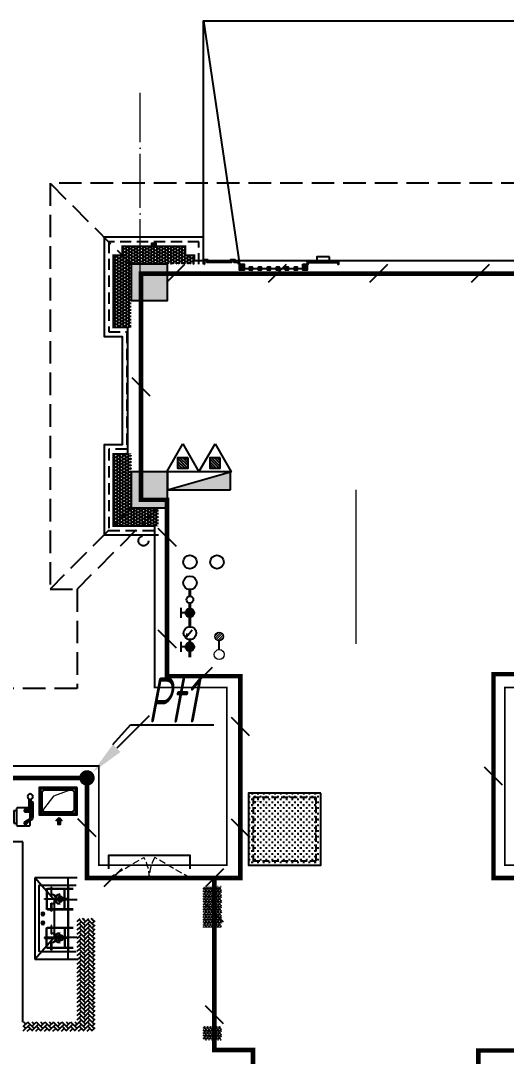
# Model space of a CAD drawing. Extents: x 5031545 to 5313844, y -886381 to -283477.
# Drawn here: x 5193321 to 5198703, y -849359 to -837881 of the extents above; entities that cross this region are included whole.
import ezdxf
from ezdxf.enums import TextEntityAlignment as Align

# ---------------------------------------------------------------- set-up
doc = ezdxf.new("R2010")
doc.units = 0
doc.header["$LTSCALE"] = 1000
doc.header["$MEASUREMENT"] = 0
for name, pattern in [('__DASH', [0.35, 0.25, -0.1]), ('CENTER2', [1.125, 0.75, -0.125, 0.125, -0.125]), ('DASH', [0.35, 0.25, -0.1]), ('DOTE', [2.42, 2, -0.2, 0.02, -0.2]), ('HIDDEN', [0.375, 0.25, -0.125])]:
    doc.linetypes.add(name, pattern=pattern)
doc.layers.get('0').update_dxf_attribs({"linetype": 'CONTINUOUS'})
for name, color, linetype in [('A-EQPM-MECH', 191, 'CONTINUOUS'), ('AH-FURNITURE', 1, 'CONTINUOUS'), ('DIM-照明', 7, 'CONTINUOUS'), ('EQUIP_消火栓', 7, 'CONTINUOUS'), ('EQUIP_消防', 7, 'CONTINUOUS'), ('LVTRY', 252, 'CONTINUOUS'), ('LWIRE', 4, 'CONTINUOUS'), ('SHTLN', 4, 'CONTINUOUS'), ('VPIPE-凝结', 150, 'CONTINUOUS'), ('VPIPE-消防', 1, 'TG_X'), ('VPIPE-给水', 3, 'TG_J'), ('VPIPE-雨水', 4, 'DASH'), ('WIRE-接地', 2, 'CONTINUOUS'), ('保温', 6, 'CONTINUOUS'), ('修改标示', 212, 'CONTINUOUS'), ('卫生间', 6, 'CONTINUOUS'), ('建筑-排气道', 252, 'CONTINUOUS'), ('污水', 3, 'CONTINUOUS'), ('看线', 185, 'CONTINUOUS'), ('立面', 73, 'CONTINUOUS'), ('立面-看线', 251, 'CONTINUOUS'), ('给水', 4, 'CONTINUOUS'), ('铝合金', 144, 'CONTINUOUS')]:
    doc.layers.add(name, color=color, linetype=linetype)
for name, color, linetype, lineweight in [('DOTE', 19, 'DOTE', 9), ('EQUIP_地漏', 7, 'CONTINUOUS', 18), ('PUB_HATCH', 8, 'CONTINUOUS', 9), ('STAIR', 252, 'CONTINUOUS', 20), ('VPIPE-废水', 31, 'TG_F', 18), ('WINDOW', 146, 'CONTINUOUS', 20), ('平面-空调预留孔', 252, 'CONTINUOUS', 15), ('立面-洞口示意', 252, 'CONTINUOUS', 13)]:
    doc.layers.add(name, color=color, linetype=linetype, lineweight=lineweight)
doc.styles.add('DIM_FONT', font='SIMPLEX', dxfattribs={"width": 0.7, "bigfont": 'GBCBIG'})
doc.styles.add('HZTXT', font='gbeitc.shx', dxfattribs={"width": 0.8, "height": 400, "bigfont": 'hztxt.shx'})
doc.styles.get("Standard").update_dxf_attribs({"font": 'gbenor.shx', "bigfont": 'gbcbig.shx'})
doc.styles.add('TG_LINETYPE', font='SIMPLEX', dxfattribs={"width": 0.8, "height": 3, "bigfont": 'HZTXT'})
doc.linetypes.add('TG_F', pattern='A,2,-0.3,["F",TG_LINETYPE,S=0.1,R=0,X=-0.23,Y=-0.15],0', length=2.3)
doc.linetypes.add('TG_J', pattern='A,2,-0.22,["J",TG_LINETYPE,S=0.1,R=0,X=-0.18,Y=-0.15],0', length=2.22)
doc.linetypes.add('TG_X', pattern='A,4,-0.3,["X",TG_LINETYPE,S=0.1,R=0,X=-0.23,Y=-0.15],0', length=4.3)
pattern_1 = [(45, (0, 0), (0, 47.4157523), [100.584, -33.528]), (135, (23.708, 23.708), (3e-15, 47.4157523), [100.584, -33.528])]
pattern_2 = [(90, (0, 0), (-16.49778, 1e-15), [9.525, -19.05]), (210, (0, 0), (8.24889, -14.2874966), [9.525, -19.05]), (150, (6e-16, 9.525), (-8.24889, -14.2874966), [9.525, -19.05])]

# ---------------------------------------------------------------- blocks, each defined once
blk = doc.blocks.new('VDVDVDCZSCCS')
at = {"layer": '保温', "linetype": 'Continuous', "ltscale": 10}
h = blk.add_hatch(dxfattribs=at)
h.set_pattern_fill('HEX', color=251, scale=10, angle=90, style=0)
h.set_pattern_definition(pattern_2)
h.paths.add_polyline_path([(546717, 372074), (546917, 372074), (546917, 372524), (546717, 372524)])
at = {"layer": '保温', "linetype": 'ByBlock', "ltscale": 10}
h = blk.add_hatch(dxfattribs=at)
h.set_pattern_fill('AR-HBONE', color=251, scale=55)
h.set_pattern_definition(pattern_1)
h.paths.add_polyline_path([(545317, 372174), (545317, 370924), (545517, 370924), (545517, 372174)])
h = blk.add_hatch(dxfattribs=at)
h.set_pattern_fill('AR-HBONE', color=251, scale=55)
h.set_pattern_definition(pattern_1)
h.paths.add_polyline_path([(545317, 370924), (545317, 371024), (544717, 371024), (544717, 370924)])
at = {"layer": '保温', "linetype": 'Continuous', "ltscale": 10}
h = blk.add_hatch(dxfattribs=at)
h.set_pattern_fill('HEX', color=251, scale=10, angle=90, style=0)
h.set_pattern_definition(pattern_2)
h.paths.add_polyline_path([(546717, 370824), (546917, 370824), (546917, 370974), (546717, 370974)])
blk = doc.blocks.new('A$C2705576B')
at = {"layer": '给水'}
h = blk.add_hatch(color=252, dxfattribs=at)
edge = h.paths.add_edge_path()
edge.add_arc((417, -1741), 47.2, 0, 360)
h = blk.add_hatch(color=252, dxfattribs=at)
edge = h.paths.add_edge_path()
edge.add_arc((795, -1741), 47.2, 0, 360)
at = {"layer": '给水', "color": 252}
for p, q in [((363, -1645), (472, -1645)), ((417, -1741), (417, -1645)), ((601, -1768), (525, -1704)), ((525, -1704), (564, -1715)), ((740, -1645), (849, -1645)), ((795, -1741), (795, -1645))]:
    blk.add_line(p, q, dxfattribs=at)
at = {"layer": '给水', "color": 252, "const_width": 35.4}
for points in [[(499, -1741), (302, -1741)], [(903, -1741), (641, -1741)], [(1053, -1741), (978, -1741)]]:
    blk.add_lwpolyline(points, dxfattribs=at)
at = {"layer": '给水', "color": 252}
for centre, radius in [((417, -1741), 47.2), ((570, -1741), 70.8), ((795, -1741), 47.2), ((941, -1741), 37.5)]:
    blk.add_circle(centre, radius, dxfattribs=at)
blk = doc.blocks.new('$TwtSys$00000141')
at = {"color": 1}
for p, q in [((-47, 4), (-5, 46)), ((-47, 4), (-5, 46)), ((-44, -18), (18, 44)), ((-44, -18), (18, 44)), ((-33, -33), (33, 33)), ((-33, -33), (33, 33)), ((-16, -44), (44, 16)), ((-16, -44), (44, 16)), ((6, -46), (46, -6)), ((6, -46), (46, -6))]:
    blk.add_line(p, q, dxfattribs=at)
blk.add_circle((0, 0), 47, dxfattribs=at)
blk.add_circle((0, 0), 47, dxfattribs=at)
blk = doc.blocks.new('*U140')
h = blk.add_hatch(color=5)
h.set_gradient(color1=(0, 0, 255), rotation=180, tint=1)
h.paths.add_polyline_path([(0, 0), (-6.35, -6.35), (-6.35, -2.159), (-15, -2.159), (-15, 2.159), (-6.35, 2.159), (-6.35, 6.35)])
at = {"color": 0, "linetype": 'Continuous'}
blk.add_lwpolyline([(0, 0), (-6.35, -6.35), (-6.35, -2.159), (-15, -2.159), (-15, 2.159), (-6.35, 2.159), (-6.35, 6.35)], close=True, dxfattribs=at)
blk = doc.blocks.new('vcxvcdfvdxv')
at = {"layer": 'PUB_HATCH'}
blk.add_hatch(color=252, dxfattribs=at).paths.add_polyline_path([(582309, 371343), (582309, 371073), (582449, 371073), (582449, 371088), (582344, 371088), (582324, 371108), (582324, 371308), (582344, 371328), (582664, 371328), (582684, 371308), (582684, 371108), (582664, 371088), (582559, 371088), (582559, 371073), (582699, 371073), (582699, 371343)])
at = {"layer": 'AH-FURNITURE', "color": 252}
for p, q in [((582804, 371126), (582804, 371230)), ((582824, 371126), (582824, 371230)), ((582785, 371166), (582785, 371031)), ((582805, 371166), (582805, 371031)), ((582843, 371113), (582836, 371113)), ((582843, 371093), (582836, 371093)), ((582995, 371103), (582965, 371103)), ((582995, 371103), (582995, 370965)), ((582796, 371002), (582843, 370974)), ((582811, 371017), (582857, 370988)), ((582995, 370965), (582965, 370965))]:
    blk.add_line(p, q, dxfattribs=at)
for points in [[(582782, 371188, -1), (582808, 371188), (582808, 371166), (582782, 371166)], [(582836, 371090), (582821, 371090, -0.414214), (582801, 371110), (582801, 371126), (582827, 371126), (582827, 371116), (582836, 371116)], [(582965, 371124), (582965, 370944, -0.414214), (582955, 370934), (582825, 370934, -0.414214), (582815, 370944), (582815, 371124, -0.414214), (582825, 371134), (582955, 371134, -0.414214)], [(582866, 371116, -1), (582866, 371090), (582843, 371090), (582843, 371116)], [(582875, 370975, -1), (582856, 370956), (582841, 370972), (582859, 370990)]]:
    blk.add_lwpolyline(points, format="xyb", close=True, dxfattribs=at)
for centre, radius in [((582814, 371258), 30), ((582866, 371103), 15), ((582866, 371103), 10), ((582866, 370965), 15), ((582866, 370965), 10)]:
    blk.add_circle(centre, radius, dxfattribs=at)
for radius in [40, 20]:
    blk.add_arc((582825, 371031), radius, 180, 225, dxfattribs=at)
at = {"layer": 'LVTRY', "color": 252}
for p, q in [((583169, 371228), (583169, 370839)), ((583813, 371258), (583199, 371258)), ((583504, 371210), (583518, 371202)), ((583844, 370839), (583844, 371228)), ((583199, 370900), (583199, 371115)), ((583261, 371177), (583466, 371177)), ((583475, 371199), (583436, 371096)), ((583436, 371096), (583454, 371086)), ((583454, 371086), (583524, 371171)), ((583588, 371115), (583588, 370900)), ((583629, 370900), (583629, 371115)), ((583690, 371177), (583752, 371177)), ((583813, 371115), (583813, 370900)), ((582449, 371088), (582449, 371073)), ((582559, 371088), (582559, 371073)), ((582894, 368758), (582894, 370758)), ((582894, 370758), (583994, 370758)), ((583199, 370808), (583813, 370808)), ((583527, 370839), (583261, 370839)), ((583752, 370839), (583690, 370839)), ((583994, 370758), (583994, 369632)), ((582294, 370358), (582764, 370358)), ((582394, 369458), (582394, 370358)), ((582548, 370115), (582764, 370358)), ((582764, 370358), (582764, 369458)), ((582704, 370278), (582304, 370278)), ((582339, 370238), (582624, 370238)), ((582339, 370233), (582624, 370233)), ((582394, 370268), (582394, 369548)), ((582429, 370018), (582429, 370228)), ((582434, 370018), (582434, 370228)), ((582579, 370168), (582579, 370258)), ((582579, 370258), (582583, 370258)), ((582583, 370258), (582583, 370168)), ((582629, 370228), (582629, 370018)), ((582634, 370228), (582634, 370018)), ((582714, 369548), (582714, 370268)), ((582294, 370115), (582548, 370115)), ((582394, 369700), (582394, 370115)), ((582409, 370126), (582536, 370126)), ((582409, 370121), (582409, 370126)), ((582536, 370121), (582409, 370121)), ((582654, 370126), (582526, 370126)), ((582526, 370126), (582526, 370121)), ((582526, 370121), (582654, 370121)), ((582536, 370126), (582536, 370121)), ((582548, 370115), (582548, 369700)), ((582583, 370168), (582579, 370168)), ((582583, 370078), (582579, 370078)), ((582579, 370078), (582579, 369988)), ((582583, 369988), (582583, 370078)), ((582654, 370121), (582654, 370126)), ((582624, 370013), (582339, 370013)), ((582624, 370008), (582339, 370008)), ((582579, 369988), (582583, 369988)), ((582693, 369958), (582654, 369958)), ((582674, 369939), (582674, 369978)), ((582579, 369738), (582579, 369828)), ((582579, 369828), (582583, 369828)), ((582583, 369828), (582583, 369738)), ((582693, 369858), (582654, 369858)), ((582674, 369839), (582674, 369878)), ((582624, 369808), (582339, 369808)), ((582624, 369803), (582339, 369803)), ((582429, 369798), (582429, 369588)), ((582434, 369798), (582434, 369588)), ((582583, 369738), (582579, 369738)), ((582629, 369588), (582629, 369798)), ((582634, 369588), (582634, 369798)), ((582548, 369700), (582294, 369700)), ((582536, 369696), (582409, 369696)), ((582409, 369696), (582409, 369691)), ((582409, 369691), (582536, 369691)), ((582526, 369691), (582526, 369696)), ((582526, 369696), (582654, 369696)), ((582654, 369691), (582526, 369691)), ((582536, 369691), (582536, 369696)), ((582764, 369458), (582548, 369700)), ((582583, 369648), (582579, 369648)), ((582579, 369648), (582579, 369558)), ((582583, 369558), (582583, 369648)), ((582654, 369696), (582654, 369691)), ((583970, 369632), (583970, 369220)), ((583989, 369632), (583970, 369632)), ((583989, 369632), (583989, 368808)), ((584562, 369632), (583989, 369632)), ((584562, 368808), (584562, 369632)), ((582304, 369538), (582704, 369538)), ((582339, 369583), (582624, 369583)), ((582339, 369578), (582624, 369578)), ((582579, 369558), (582583, 369558)), ((582764, 369458), (582294, 369458)), ((583926, 369215), (583945, 369217)), ((583970, 368805), (583926, 369215)), ((583945, 369217), (583989, 368808)), ((583980, 369197), (583949, 369192)), ((583989, 369220), (583970, 369220)), ((583980, 369197), (583989, 369131)), ((583989, 368808), (583970, 368805)), ((583985, 368832), (583989, 368832)), ((583989, 368808), (584562, 368808))]:
    blk.add_line(p, q, dxfattribs=at)
for points in [[(582294, 371358), (582714, 371358), (582714, 371058), (582294, 371058)], [(582309, 371343), (582699, 371343), (582699, 371073), (582309, 371073)], [(582664, 371088), (582344, 371088), (582324, 371108), (582324, 371308), (582344, 371328), (582664, 371328), (582684, 371308), (582684, 371108), (582664, 371088)], [(584562, 368845), (584594, 368845), (584594, 369595), (584562, 369595)]]:
    blk.add_lwpolyline(points, close=True, dxfattribs=at)
for centre, radius in [((583445, 371207), 20.5), ((583568, 371207), 20.5), ((583649, 371207), 20.5), ((583394, 371008), 25.6), ((583716, 371008), 25.6), ((582481, 370123), 29.7), ((582481, 370123), 11.7), ((582674, 369958), 17), ((582674, 369858), 17), ((582481, 369693), 29.7), ((582481, 369693), 11.7)]:
    blk.add_circle(centre, radius, dxfattribs=at)
for centre, radius, start, end in [((583199, 371228), 30.7, 90, 180), ((583494, 371192), 20.5, 60, 159.4623), ((583813, 371228), 30.7, 360, 90), ((583261, 371115), 61.4, 90, 180), ((583508, 371184), 20.5, 320.5377, 60), ((583527, 371115), 61.4, 360, 90), ((583690, 371115), 61.4, 90, 180), ((583752, 371115), 61.4, 360, 90), ((583261, 370900), 61.4, 180, 270), ((583527, 370900), 61.4, 270, 360), ((583690, 370900), 61.4, 180, 270), ((583752, 370900), 61.4, 270, 360), ((583199, 370839), 30.7, 180, 270), ((583813, 370839), 30.7, 270, 360), ((582404, 370268), 10, 90, 180), ((582439, 370228), 10, 90, 180), ((582439, 370228), 5, 90, 180), ((582481, 370123), 56.7, 2.2742, 87.7258), ((582481, 370123), 52.2, 2.4704, 87.5296), ((582581, 370123), 56.7, 92.2742, 177.7258), ((582581, 370123), 52.2, 92.4704, 177.5296), ((582624, 370228), 10, 0, 90), ((582624, 370228), 5, 0, 90), ((582704, 370268), 10, 0, 90), ((582481, 370123), 56.7, 272.2742, 357.7258), ((582481, 370123), 52.2, 272.4704, 357.5296), ((582581, 370123), 56.7, 182.2742, 267.7258), ((582581, 370123), 52.2, 182.4704, 267.5296), ((582439, 370018), 10, 180, 270), ((582439, 370018), 5, 180, 270), ((582624, 370018), 5, 270, 0), ((582624, 370018), 10, 270, 0), ((582439, 369798), 10, 90, 180), ((582439, 369798), 5, 90, 180), ((582481, 369693), 56.7, 2.2742, 87.7258), ((582481, 369693), 52.2, 2.4704, 87.5296), ((582581, 369693), 56.7, 92.2742, 177.7258), ((582581, 369693), 52.2, 92.4704, 177.5296), ((582624, 369798), 10, 0, 90), ((582624, 369798), 5, 0, 90), ((582481, 369693), 56.7, 272.2742, 357.7258), ((582481, 369693), 52.2, 272.4704, 357.5296), ((582581, 369693), 56.7, 182.2742, 267.7258), ((582581, 369693), 52.2, 182.4704, 267.5296), ((582404, 369548), 10, 180, 270), ((582439, 369588), 10, 180, 270), ((582439, 369588), 5, 180, 270), ((582624, 369588), 5, 270, 0), ((582624, 369588), 10, 270, 0), ((582704, 369548), 10, 270, 0)]:
    blk.add_arc(centre, radius, start, end, dxfattribs=at)
at = {"layer": '平面-空调预留孔', "color": 252}
for p, q in [((584063, 371185), (584063, 371312)), ((584063, 371312), (584156, 371312)), ((584162, 371292), (584162, 371306)), ((584169, 371286), (584368, 371286)), ((584375, 371292), (584375, 371306)), ((584381, 371312), (584474, 371312)), ((584474, 371312), (584474, 371185)), ((584467, 371178), (584070, 371178))]:
    blk.add_line(p, q, dxfattribs=at)
blk.add_lwpolyline([(584345, 371332), (584358, 371358), (584454, 371358), (584467, 371332), (584494, 371332), (584494, 371185, -0.414214), (584467, 371158), (584070, 371158, -0.414214), (584044, 371185), (584044, 371332), (584070, 371332), (584083, 371358), (584180, 371358), (584193, 371332)], format="xyb", close=True, dxfattribs=at)
for centre, radius in [((584268, 371306), 15.8), ((584180, 371306), 10.6), ((584358, 371306), 10.6)]:
    blk.add_circle(centre, radius, dxfattribs=at)
for centre, start, end in [((584156, 371306), 360, 90), ((584169, 371292), 180, 270), ((584368, 371292), 270, 0), ((584381, 371306), 90, 180), ((584070, 371185), 180, 270), ((584467, 371185), 270, 0)]:
    blk.add_arc(centre, 6.6, start, end, dxfattribs=at)
at = {"layer": '立面-洞口示意', "color": 252}
blk.add_lwpolyline([(582294, 371358), (582557, 371264), (582714, 371058)], dxfattribs=at)
at = {"layer": '建筑-排气道', "color": 252, "xscale": -5, "yscale": 5, "zscale": 5, "rotation": 270}
blk.add_blockref('*U140', (582494, 371026), dxfattribs=at)
at = {"layer": 'LVTRY', "color": 252, "style": 'DIM_FONT', "width": 0.8, "flags": 9}
for tag in ['YSIZE', 'XSIZE']:
    blk.add_attdef(tag, (583506, 371257), '', height=0.5, rotation=90, dxfattribs=at)
blk = doc.blocks.new('$TwtSys$00000434')
at = {"color": 252}
for p, q in [((-0.5, 0.5), (-0.5, -0.5)), ((-0.5, -0.5), (0.5, 0.5)), ((0.5, 0.5), (-0.5, 0.5)), ((0.5, -0.5), (0.5, 0.5)), ((-0.5, -0.5), (0.5, -0.5))]:
    blk.add_line(p, q, dxfattribs=at)
blk.add_solid([(0.5, -0.5), (0.5, 0.5), (-0.5, -0.5)], dxfattribs=at)
blk = doc.blocks.new('$TwtSys$00000546')
h = blk.add_hatch()
h.set_pattern_fill('ANSI31', color=1, scale=200, style=0)
h.set_pattern_definition([(45, (-38543.802, -6670.83), (-17.67767, 17.67767), [])])
h.paths.add_polyline_path([(-65, 174), (65, 174), (65, 44), (-65, 44)])
at = {"color": 1}
for points in [[(0, 344), (-198, 0), (198, 0)], [(-65, 174), (65, 174), (65, 44), (-65, 44)]]:
    blk.add_lwpolyline(points, close=True, dxfattribs=at)
blk = doc.blocks.new('A$C028C60F5')
at = {"color": 252}
blk.add_lwpolyline([(400, 0), (0, 0), (0, -400), (400, -400)], close=True, dxfattribs=at)
at = {"layer": 'PUB_HATCH', "color": 252}
blk.add_solid([(0, -400), (400, -400), (0, 0), (400, 0)], dxfattribs=at)
blk = doc.blocks.new('A$C7D502F78')
at = {"layer": '修改标示', "ltscale": 2}
blk.add_lwpolyline([(-151, 197), (-11, 197), (-11, 142), (-151, 142)], close=True, dxfattribs=at)
blk = doc.blocks.new('BFBTCSD')
at = {"layer": '卫生间', "color": 252, "linetype": 'DASH'}
for p, q in [((698117, 689157), (697217, 688257)), ((696917, 685557), (697817, 684657)), ((697217, 685557), (698117, 684657))]:
    blk.add_line(p, q, dxfattribs=at)
blk.add_lwpolyline([(706817, 673857), (705217, 673857), (705217, 672657), (684017, 672657), (684017, 673857), (681417, 673857), (681417, 683557), (683217, 683557), (683217, 684557), (689717, 684557), (689717, 689157), (698117, 689157), (698117, 684657), (697817, 684657), (697817, 683557), (699117, 683557), (699117, 684557), (706017, 684557), (706017, 683557), (706817, 683557)], dxfattribs=at)
blk = doc.blocks.new('DBDBDBDB')
at = {"layer": '保温', "linetype": 'Continuous', "ltscale": 10}
h = blk.add_hatch(dxfattribs=at)
h.set_pattern_fill('CROSS', color=5, scale=20, angle=90, style=0)
h.set_pattern_definition([(90, (0, 0), (-31.75, 31.75), [15.875, -47.625]), (180, (7.938, 7.937), (-31.75, -31.75), [15.875, -47.625])])
h.paths.add_polyline_path([(286317, 682397), (287117, 682397), (287117, 681597), (286317, 681597)])
at = {"color": 6}
blk.add_lwpolyline([(286317, 682397), (287117, 682397), (287117, 681597), (286317, 681597)], close=True, dxfattribs=at)
at = {"color": 6, "linetype": '__DASH', "ltscale": 0.3}
blk.add_lwpolyline([(286367, 682347), (287067, 682347), (287067, 681647), (286367, 681647)], close=True, dxfattribs=at)
at = {"color": 2, "linetype": '__DASH', "ltscale": 0.2, "const_width": 1}
for points in [[(287067, 682307), (286977, 682307, 0.414214), (286917, 682247), (286917, 681747, 0.414214), (286977, 681687), (287067, 681687)], [(287067, 682287), (286977, 682287, 0.414214), (286937, 682247), (286937, 681747, 0.414214), (286977, 681707), (287067, 681707)]]:
    blk.add_lwpolyline(points, format="xyb", dxfattribs=at)
blk = doc.blocks.new('$TelecSys$00000008')
blk.add_line((0.4, 0.4), (-0.4, -0.4))
blk = doc.blocks.new('$TelecSys$00000078')
for p, q in [((1.15, 1.15), (0.55, 0.55)), ((0.104, 0.104), (0.104, 0.104)), ((-0.104, -0.104), (-0.104, -0.104))]:
    blk.add_line(p, q)
at = {"const_width": 0.142}
blk.add_lwpolyline([(-0.071, 0, 1), (0.071, 0, 1)], format="xyb", close=True, dxfattribs=at)
blk.add_solid([(0.62, 0.48), (0.48, 0.62), (0.1, 0.1)])
at = {"width": 0.8, "flags": 9}
blk.add_attdef('A', (0, 0), '', height=0.00002, dxfattribs=at)

msp = doc.modelspace()

# ---------------------------------------------------------------- hatches: boundary and pattern name
at = {"layer": '立面'}
h = msp.add_hatch(dxfattribs=at)
h.set_pattern_fill('ANSI31', color=252, scale=2)
h.set_pattern_definition([(45, (4306496.0678, -1635946.3038), (-2.24506403, 2.24506403), [])])
h.paths.add_polyline_path([(5194771.4, -840380.8), (5194821.4, -840380.8), (5194821.4, -840350.8), (5194771.4, -840350.8)])
h = msp.add_hatch(dxfattribs=at)
h.set_pattern_fill('ANSI31', color=252, scale=2)
h.set_pattern_definition([(45, (4494503.8167, -1795661.134), (-2.24506403, 2.24506403), [])])
h.paths.add_polyline_path([(5195346.3, -840580.7), (5195746.1, -840580.7), (5195746.1, -840550.7), (5195696.1, -840550.7), (5195696.1, -840530.6), (5195646.1, -840530.6), (5195646.1, -840550.6), (5195396.2, -840550.8), (5195396.1, -840530.6), (5195346.3, -840530.6)])
h.paths.add_polyline_path([(5195356.3, -840580.7), (5195736.1, -840580.7), (5195736.1, -840560.7), (5195686.1, -840560.7), (5195686.1, -840540.6), (5195656.1, -840540.6), (5195656.1, -840560.6), (5195386.3, -840560.8), (5195386.1, -840540.6), (5195356.3, -840540.6)])
h = msp.add_hatch(dxfattribs=at)
h.set_pattern_fill('ANSI31', color=252, scale=2)
h.set_pattern_definition([(45, (4494443.581, -1795661.3164), (-2.24506403, 2.24506403), [])])
h.paths.add_polyline_path([(5195746.1, -840580.8), (5195796.1, -840580.8), (5195796.1, -840647.5), (5195746.1, -840647.5)])
h = msp.add_hatch(dxfattribs=at)
h.set_pattern_fill('ANSI31', color=252, scale=2)
h.set_pattern_definition([(45, (4494553.5816, -1795661.317), (-2.24506403, 2.24506403), [])])
h.paths.add_polyline_path([(5195856.1, -840607.8), (5195886.1, -840607.8), (5195886.1, -840647.5), (5195856.1, -840647.5)])
h = msp.add_hatch(dxfattribs=at)
h.set_pattern_fill('ANSI31', color=252, scale=2)
h.set_pattern_definition([(45, (4494653.5816, -1795661.318), (-2.24506403, 2.24506403), [])])
h.paths.add_polyline_path([(5195956.1, -840607.8), (5195986.1, -840607.8), (5195986.1, -840647.5), (5195956.1, -840647.5)])
h = msp.add_hatch(dxfattribs=at)
h.set_pattern_fill('ANSI31', color=252, scale=2)
h.set_pattern_definition([(45, (4494753.5816, -1795661.3188), (-2.24506403, 2.24506403), [])])
h.paths.add_polyline_path([(5196056.1, -840607.8), (5196086.1, -840607.8), (5196086.1, -840647.5), (5196056.1, -840647.5)])
h = msp.add_hatch(dxfattribs=at)
h.set_pattern_fill('ANSI31', color=252, scale=2)
h.set_pattern_definition([(45, (4494853.5816, -1795661.3197), (-2.24506403, 2.24506403), [])])
h.paths.add_polyline_path([(5196156.1, -840607.8), (5196186.1, -840607.8), (5196186.1, -840647.5), (5196156.1, -840647.5)])
h = msp.add_hatch(dxfattribs=at)
h.set_pattern_fill('ANSI31', color=252, scale=2)
h.set_pattern_definition([(45, (4494953.5816, -1795661.3206), (-2.24506403, 2.24506403), [])])
h.paths.add_polyline_path([(5196256.1, -840607.8), (5196286.1, -840607.8), (5196286.1, -840647.5), (5196256.1, -840647.5)])
h = msp.add_hatch(dxfattribs=at)
h.set_pattern_fill('ANSI31', color=252, scale=2)
h.set_pattern_definition([(45, (4495053.5816, -1795661.3215), (-2.24506403, 2.24506403), [])])
h.paths.add_polyline_path([(5196356.1, -840607.8), (5196386.1, -840607.8), (5196386.1, -840647.5), (5196356.1, -840647.5)])
h = msp.add_hatch(dxfattribs=at)
h.set_pattern_fill('ANSI31', color=252, scale=2)
h.set_pattern_definition([(45, (4495143.5842, -1795661.3126), (-2.24506403, 2.24506403), [])])
h.paths.add_polyline_path([(5196446.1, -840580.8), (5196496.1, -840580.8), (5196496.1, -840647.5), (5196446.1, -840647.5)])
h = msp.add_hatch(dxfattribs=at)
h.set_pattern_fill('ANSI31', color=252, scale=2)
h.set_pattern_definition([(45, (4306296.0678, -1637015.8033), (-2.24506403, 2.24506403), [])])
edge = h.paths.add_edge_path()
edge.add_line((5196496.1, -840580.8), (5196506.1, -840580.8))
edge.add_line((5196506.1, -840580.8), (5196506.1, -840560.8))
edge.add_line((5196506.1, -840560.8), (5196836.1, -840560.8))
edge.add_line((5196836.1, -840560.8), (5196836.1, -840580.7))
edge.add_line((5196836.1, -840580.7), (5196846.1, -840580.8))
edge.add_line((5196846.1, -840580.8), (5196846.1, -840550.8))
edge.add_line((5196846.1, -840550.8), (5196496.1, -840550.8))
edge.add_line((5196496.1, -840550.8), (5196496.1, -840580.8))
at = {"layer": '立面-看线'}
h = msp.add_hatch(dxfattribs=at)
h.set_pattern_fill('HONEY', color=256, scale=13)
h.set_pattern_definition([(0, (4739128.885, -1372597.528), (30.95625, 17.872595), [20.6375, -41.275]), (120, (4739128.885, -1372597.528), (-30.9562463, 17.8726014), [20.6375, -41.275]), (60, (4739128.885, -1372597.528), (3.7e-06, 35.7451964), [-41.275, 20.6375])])
h.paths.add_polyline_path([(5195146.4, -840480.8), (5195146.4, -840380.8), (5194446.4, -840380.8), (5194446.4, -840480.8), (5194346.4, -840480.8), (5194346.4, -841280.8), (5194546.1, -841280.8), (5194546.1, -840580.8), (5195245.5, -840580.8), (5195245.5, -840480.8)])
h = msp.add_hatch(dxfattribs=at)
h.set_pattern_fill('HONEY', color=252, scale=13)
h.set_pattern_definition([(0, (4739029.523, -1375697.527), (30.95625, 17.872595), [20.6375, -41.275]), (120, (4739029.523, -1375697.527), (-30.9562463, 17.8726014), [20.6375, -41.275]), (60, (4739029.523, -1375697.527), (3.7e-06, 35.7451964), [-41.275, 20.6375])])
h.paths.add_polyline_path([(5194846.1, -843280.8), (5194546.1, -843280.8), (5194546.1, -842680.8), (5194346.7, -842680.8), (5194346.7, -843480.8), (5194846.1, -843480.8)])

# ---------------------------------------------------------------- linework, layer by layer
at = {"color": 252, "linetype": 'DASH', "ltscale": 0.8, "const_width": 20}
for points in [[(5200445.8, -840540.7), (5195246.4, -840540.7), (5195246.4, -840480.7), (5195146.3, -840480.7), (5195146.4, -840380.6), (5194446.4, -840380.8), (5194446.4, -840480.7), (5194346.4, -840480.7), (5194346.4, -841280.7), (5194506.1, -841280.7), (5194506.1, -842680.7), (5194346.1, -842680.7), (5194346.1, -843480.7), (5194806.1, -843480.7), (5194806.1, -845270.8), (5195606.1, -845270.8), (5195606.1, -847240.8), (5194186.1, -847240.8), (5194186.1, -846140.8), (5191746.1, -846140.8)], [(5200106.1, -847240.8), (5198687.5, -847240.8), (5198686.1, -845270.8), (5199486.1, -845270.8)]]:
    msp.add_lwpolyline(points, dxfattribs=at)
at = {"color": 252, "const_width": 8}
for points in [[(5194546.1, -841280.8), (5194346.4, -841280.8), (5194346.4, -840480.8), (5194446.4, -840480.8), (5194446.4, -840380.8), (5194736.4, -840380.8), (5194736.4, -840380.8), (5194856.4, -840380.8), (5194856.4, -840380.8), (5195146.4, -840380.8), (5195146.4, -840480.8), (5195246.4, -840480.8), (5195246.4, -840580.8)], [(5194546.1, -842680.8), (5194346.1, -842680.8), (5194346.1, -843480.8), (5194846.1, -843480.8)]]:
    msp.add_lwpolyline(points, dxfattribs=at)
at = {"layer": 'A-EQPM-MECH', "color": 2}
for points in [[(5195346.4, -840580.8), (5195346.4, -837880.8), (5200346.3, -837880.8), (5200346.3, -840580.8)], [(5195346.4, -837880.8), (5195746.1, -840580.8)]]:
    msp.add_lwpolyline(points, dxfattribs=at)
at = {"layer": 'DIM-照明', "color": 7, "ltscale": 0.8}
for p, q in [((5194343.3, -845901.7), (5194536.5, -845685.2)), ((5194536.5, -845685.2), (5195459.8, -845685.2))]:
    msp.add_line(p, q, dxfattribs=at)
at = {"layer": 'DOTE', "linetype": 'DOTE', "ltscale": 0.3}
msp.add_line((5194646.1, -840680.8), (5194646.1, -838680.8), dxfattribs=at)
at = {"layer": 'STAIR', "color": 252}
msp.add_line((5197036.1, -843080.8), (5197036.1, -844786.4), dxfattribs=at)
at = {"layer": 'VPIPE-凝结', "color": 252}
msp.add_line((5195521.1, -844850.8), (5195521.1, -844752.8), dxfattribs=at)
at = {"layer": 'VPIPE-废水', "color": 252}
msp.add_circle((5195521.1, -844905.8), 55, dxfattribs=at)
at = {"layer": 'VPIPE-消防', "color": 252, "linetype": 'Continuous'}
msp.add_circle((5195496.1, -843880.8), 75, dxfattribs=at)
at = {"layer": 'VPIPE-给水', "color": 252, "linetype": 'Continuous'}
for centre in [(5195196.1, -843880.8), (5195196.1, -844110.8)]:
    msp.add_circle(centre, 75, dxfattribs=at)
at = {"layer": 'VPIPE-雨水', "color": 252}
msp.add_circle((5194681.1, -843645.8), 55, dxfattribs=at)
at = {"layer": 'WINDOW', "color": 252, "linetype": 'DASH', "ltscale": 0.3}
for points in [[(5194296.1, -847380.8), (5194685.9, -847155.9, -0.1316053), (5194746.1, -847380.8)], [(5195196.1, -847380.8), (5194806.4, -847155.9, 0.1316053), (5194746.1, -847380.8)]]:
    msp.add_lwpolyline(points, format="xyb", dxfattribs=at)
at = {"layer": 'WIRE-接地', "color": 2, "linetype": 'CENTER2', "const_width": 50}
for points in [[(5175859.6, -846273.7), (5194055.3, -846273.7), (5194055.3, -847382.3), (5195754.4, -847382.3), (5195754.4, -845146.5), (5194942, -845146.5), (5194942, -843190.6), (5194653.2, -843190.6), (5194653.2, -840683.6), (5201046.1, -840683.6), (5201046.1, -843162.9), (5199361.9, -843162.9), (5199361.9, -845123.2), (5198561.7, -845123.2), (5198561.7, -847382.1), (5200250.6, -847382.1), (5200250.6, -846283.1), (5209348.7, -846283.1), (5209348.7, -848982.8), (5209348.7, -853991.6)], [(5195467.3, -847382.3), (5195467.3, -849289.9), (5195896.1, -849289.9), (5195896.1, -851391.6), (5197149.3, -851391.6), (5197150.5, -855181.2)], [(5197149.3, -851391.6), (5198392.3, -851391.6), (5198392.3, -849294.7), (5198853.2, -849294.7), (5198843.6, -847382.1)]]:
    msp.add_lwpolyline(points, dxfattribs=at)
at = {"layer": '看线', "color": 252}
msp.add_lwpolyline([(5195346.4, -840580.8), (5195346.4, -840280.8), (5194246.4, -840280.8), (5194246.4, -841380.8), (5194446.1, -841380.8), (5194446.1, -842580.8), (5194246.1, -842580.8), (5194246.1, -843580.8), (5194846.1, -843580.8)], dxfattribs=at)
at = {"layer": '看线', "color": 252, "linetype": 'HIDDEN', "ltscale": 0.5}
msp.add_lwpolyline([(5195296.4, -840580.8), (5195296.4, -840330.8), (5194296.4, -840330.8), (5194296.4, -841330.8), (5194496.1, -841330.8), (5194496.1, -842630.8), (5194296.1, -842630.8), (5194296.1, -843530.8), (5194846.1, -843530.8)], dxfattribs=at)
at = {"layer": '看线', "color": 252, "ltscale": 0.5}
msp.add_lwpolyline([(5194296.1, -847280.8), (5194296.1, -847130.8), (5195196.1, -847130.8), (5195196.1, -847280.8)], dxfattribs=at)
at = {"layer": '立面', "color": 252}
for p, q in [((5195956.1, -840607.8), (5195986.1, -840607.8)), ((5195956.1, -840647.5), (5195956.1, -840607.8)), ((5195986.1, -840647.5), (5195956.1, -840647.5)), ((5195986.1, -840607.8), (5195986.1, -840647.5))]:
    msp.add_line(p, q, dxfattribs=at)
for points in [[(5194771.4, -840380.8), (5194821.4, -840380.8), (5194821.4, -840350.8), (5194771.4, -840350.8)], [(5195746.1, -840580.8), (5195796.1, -840580.8), (5195796.1, -840647.5), (5195746.1, -840647.5)], [(5196056.1, -840607.8), (5196086.1, -840607.8), (5196086.1, -840647.5), (5196056.1, -840647.5)], [(5196156.1, -840607.8), (5196186.1, -840607.8), (5196186.1, -840647.5), (5196156.1, -840647.5)], [(5196256.1, -840607.8), (5196286.1, -840607.8), (5196286.1, -840647.5), (5196256.1, -840647.5)], [(5196356.1, -840607.8), (5196386.1, -840607.8), (5196386.1, -840647.5), (5196356.1, -840647.5)], [(5196446.1, -840580.8), (5196496.1, -840580.8), (5196496.1, -840647.5), (5196446.1, -840647.5)]]:
    msp.add_lwpolyline(points, close=True, dxfattribs=at)
msp.add_lwpolyline([(5196496.1, -840580.8), (5196506.1, -840580.8), (5196506.1, -840560.8), (5196836.1, -840560.8), (5196836.1, -840580.7), (5196846.1, -840580.8), (5196846.1, -840550.8), (5196496.1, -840550.8), (5196496.1, -840580.8)], dxfattribs=at)
at = {"layer": '铝合金', "color": 252}
for p, q in [((5195796.1, -840627.6), (5195856.1, -840627.6)), ((5195886.1, -840627.6), (5195956.1, -840627.6)), ((5195986.1, -840627.6), (5196056.1, -840627.6)), ((5196086.1, -840627.6), (5196156.1, -840627.6)), ((5196186.1, -840627.6), (5196256.1, -840627.6)), ((5196286.1, -840627.6), (5196356.1, -840627.6)), ((5196386.1, -840627.6), (5196446.1, -840627.6))]:
    msp.add_line(p, q, dxfattribs=at)
for points in [[(5194771.4, -840380.8), (5194821.4, -840380.8), (5194821.4, -840350.8), (5194771.4, -840350.8)], [(5195746.1, -840580.8), (5195796.1, -840580.8), (5195796.1, -840647.5), (5195746.1, -840647.5)], [(5195856.1, -840607.8), (5195886.1, -840607.8), (5195886.1, -840647.5), (5195856.1, -840647.5)], [(5195956.1, -840607.8), (5195986.1, -840607.8), (5195986.1, -840647.5), (5195956.1, -840647.5)], [(5196056.1, -840607.8), (5196086.1, -840607.8), (5196086.1, -840647.5), (5196056.1, -840647.5)], [(5196156.1, -840607.8), (5196186.1, -840607.8), (5196186.1, -840647.5), (5196156.1, -840647.5)], [(5196256.1, -840607.8), (5196286.1, -840607.8), (5196286.1, -840647.5), (5196256.1, -840647.5)], [(5196356.1, -840607.8), (5196386.1, -840607.8), (5196386.1, -840647.5), (5196356.1, -840647.5)], [(5196446.1, -840580.8), (5196496.1, -840580.8), (5196496.1, -840647.5), (5196446.1, -840647.5)]]:
    msp.add_lwpolyline(points, close=True, dxfattribs=at)
for points in [[(5195746.1, -840580.7), (5195746.1, -840550.7), (5195696.1, -840550.7), (5195696.1, -840530.6), (5195646.1, -840530.6), (5195646.1, -840550.6), (5195396.2, -840550.8), (5195396.1, -840530.6), (5195346.3, -840530.6), (5195346.3, -840580.7)], [(5195736.1, -840580.7), (5195736.1, -840560.7), (5195686.1, -840560.7), (5195686.1, -840540.6), (5195656.1, -840540.6), (5195656.1, -840560.6), (5195386.3, -840560.8), (5195386.1, -840540.6), (5195356.3, -840540.6), (5195356.3, -840580.7)], [(5196496.1, -840580.8), (5196506.1, -840580.8), (5196506.1, -840560.8), (5196836.1, -840560.8), (5196836.1, -840580.7), (5196846.1, -840580.8), (5196846.1, -840550.8), (5196496.1, -840550.8), (5196496.1, -840580.8)]]:
    msp.add_lwpolyline(points, dxfattribs=at)

# ---------------------------------------------------------------- block references
at = {"xscale": -1}
msp.add_blockref('BFBTCSD', (5891762.7, -1528838), dxfattribs=at)
at = {"color": 252}
for name, p in [('A$C028C60F5', (5194546.1, -840580.8)), ('A$C028C60F5', (5194546.1, -842880.8)), ('VDVDVDCZSCCS', (4648629.5, -1220004.5))]:
    msp.add_blockref(name, p, dxfattribs=at)
at = {"color": 252, "xscale": -1}
for name, p in [('vcxvcdfvdxv', (5776239.8, -1217739.1)), ('DBDBDBDB', (5482962.7, -1528838))]:
    msp.add_blockref(name, p, dxfattribs=at)
at = {"layer": 'EQUIP_地漏', "color": 252}
msp.add_blockref('$TwtSys$00000141', (5195521.1, -844705.8), dxfattribs=at)
at = {"layer": 'EQUIP_消火栓', "color": 252, "xscale": 700, "yscale": 200, "zscale": 700}
msp.add_blockref('$TwtSys$00000434', (5195296.1, -842980.8), dxfattribs=at)
at = {"layer": 'EQUIP_消防', "color": 252, "xscale": -0.9, "yscale": 0.9, "zscale": 0.9}
for p in [(5195117.6, -842880.8), (5195474.6, -842880.8)]:
    msp.add_blockref('$TwtSys$00000546', p, dxfattribs=at)
at = {"layer": 'LWIRE', "color": 6, "xscale": 600, "yscale": 600, "zscale": 600}
msp.add_blockref('$TelecSys$00000078', (5194055.3, -846273.7), dxfattribs=at)
at = {"layer": 'SHTLN', "color": 6, "xscale": 250, "yscale": 250, "zscale": 250}
for p in [(5195037.1, -840683.6), (5196162.1, -840683.6), (5197287.1, -840683.6), (5198412.1, -840683.6), (5194342.3, -847382.3), (5195467.3, -847382.3)]:
    msp.add_blockref('$TelecSys$00000008', p, dxfattribs=at)
for p, rotation in [((5194653.2, -841937.1), 90), ((5194942, -843606.1), 90), ((5194942, -844731.1), 90), ((5195348.2, -845146.5), 180), ((5195754.4, -845701.9), 90), ((5198561.7, -846252.7), 270), ((5194055.3, -846828), 270), ((5195754.4, -846826.9), 90)]:
    msp.add_blockref('$TelecSys$00000008', p, dxfattribs=dict(at, rotation=rotation))
at = {"layer": 'SHTLN', "color": 2, "xscale": 250, "yscale": 250, "zscale": 250, "rotation": 270}
for p in [(5195467.3, -847773.6), (5195467.3, -848898.6)]:
    msp.add_blockref('$TelecSys$00000008', p, dxfattribs=at)
at = {"layer": '修改标示', "ltscale": 2, "xscale": -1}
msp.add_blockref('A$C7D502F78', (5196590.5, -840693.1), dxfattribs=at)
at = {"layer": '污水', "color": 252, "rotation": 90.00000000046907}
msp.add_blockref('A$C2705576B', (5193454.9, -845238.6), dxfattribs=at)

# ---------------------------------------------------------------- texts
at = {"layer": 'DIM-照明', "color": 7, "ltscale": 0.8, "style": 'HZTXT', "width": 0.7}
msp.add_text('Pt1', height=500, dxfattribs=at).set_placement((5195003.7, -845410.2), align=Align.MIDDLE)

doc.saveas('drawing.dxf')
